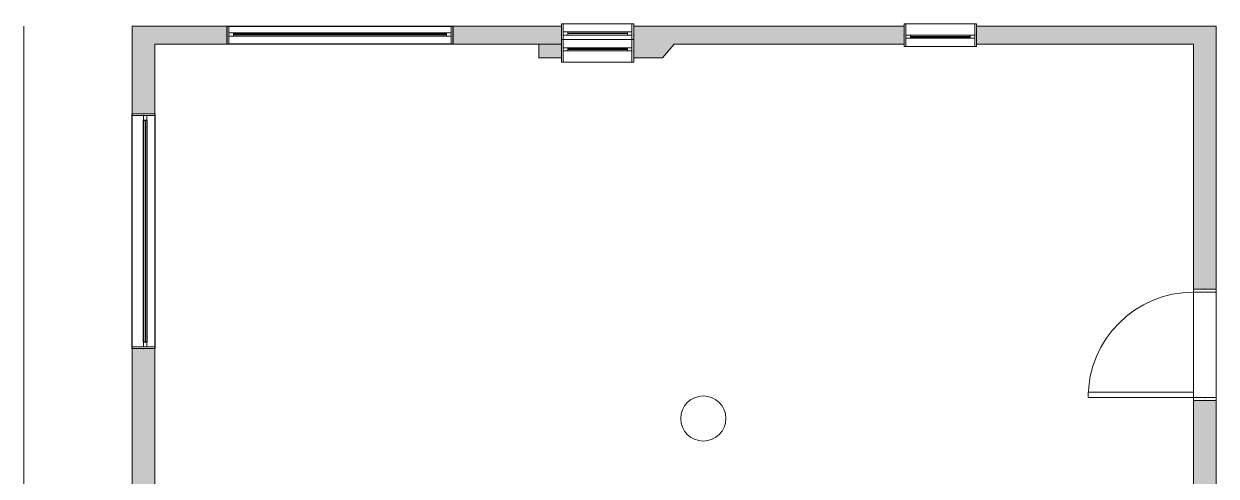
# Model space of a CAD drawing. Header units: metres. Extents: x 512 to 829, y -209 to 245.
# Drawn here: x 805.48 to 818.68, y -78.01 to -73 of the extents above; entities that cross this region are included whole.
import ezdxf

# ---------------------------------------------------------------- set-up
doc = ezdxf.new("R2010")
doc.units = ezdxf.units.M
doc.header["$LTSCALE"] = 0.508
doc.set_wipeout_variables(frame=1)
doc.header["$PDSIZE"] = -2
for name, color, linetype, lineweight in [('Hachura', 251, 'Continuous', 0), ('None', 7, 'Continuous', 5), ('NãoImprimir', 7, 'Continuous', 5), ('Peitoris', 2, 'Continuous', 5), ('Telhado-Princ', 7, 'Continuous', 5), ('TEXTO', 7, 'Continuous', 15)]:
    doc.layers.add(name, color=color, linetype=linetype, lineweight=lineweight)
doc.layers.add('TURNO A', color=20, linetype='Continuous')

# ---------------------------------------------------------------- blocks, each defined once
blk = doc.blocks.new('Grupo-1608')
at = {"color": 7, "linetype": 'Continuous', "lineweight": 5}
for points in [[(-0.4, 0.125), (-0.38095, 0.125), (-0.38095, -0.125), (-0.4, -0.125)], [(0.38095, 0.125), (0.4, 0.125), (0.4, -0.125), (0.38095, -0.125)]]:
    blk.add_wipeout(points, dxfattribs=at).dxf.layer = 'None'
at = {"layer": 'None', "color": 7, "linetype": 'Continuous', "lineweight": 5}
for points in [[(-0.4, 0.125), (-0.38095, 0.125), (-0.38095, -0.125), (-0.4, -0.125)], [(0.38095, 0.125), (0.4, 0.125), (0.4, -0.125), (0.38095, -0.125)]]:
    blk.add_lwpolyline(points, close=True, dxfattribs=at)
blk = doc.blocks.new('Grupo-1609')
at = {"layer": 'None', "color": 7}
blk.add_blockref('Grupo-1608', (0, 0), dxfattribs=at)
at = {"layer": 'None', "color": 7, "linetype": 'Continuous', "lineweight": 5}
for p, q in [((-0.4, 0.125), (-0.38095, 0.125)), ((-0.38095, 0.125), (-0.38095, -0.125)), ((0.4, 0.125), (0.38095, 0.125)), ((0.38095, 0.125), (0.38095, -0.125)), ((-0.4, -0.125), (-0.38095, -0.125)), ((0.4, -0.125), (0.38095, -0.125))]:
    blk.add_line(p, q, dxfattribs=at)
blk = doc.blocks.new('Grupo-1610')
at = {"layer": 'None', "color": 7, "linetype": 'Continuous', "lineweight": 5}
for p, q in [((-0.38095, 0.034925), (-0.38095, 0)), ((0.38095, 0.034925), (0.38095, 0))]:
    blk.add_line(p, q, dxfattribs=at)
blk = doc.blocks.new('Grupo-1611')
at = {"color": 7, "linetype": 'Continuous', "lineweight": 5}
for points in [[(-0.38095, 0.034925), (-0.33015, 0.034925), (-0.33015, 0), (-0.38095, 0)], [(0.33015, 0.034925), (0.38095, 0.034925), (0.38095, 0), (0.33015, 0)]]:
    blk.add_wipeout(points, dxfattribs=at).dxf.layer = 'None'
at = {"layer": 'None', "color": 7, "linetype": 'Continuous', "lineweight": 5}
for points in [[(-0.38095, 0.034925), (-0.33015, 0.034925), (-0.33015, 0), (-0.38095, 0)], [(0.33015, 0.034925), (0.38095, 0.034925), (0.38095, 0), (0.33015, 0)]]:
    blk.add_lwpolyline(points, close=True, dxfattribs=at)
blk = doc.blocks.new('Grupo-1612')
at = {"layer": 'None', "color": 7}
blk.add_blockref('Grupo-1610', (0, 0), dxfattribs=at)
at = {"color": 7, "linetype": 'Continuous', "lineweight": 5}
blk.add_wipeout([(-0.33015, 0.034925), (0.33015, 0.034925), (0.33015, 0), (-0.33015, 0)], dxfattribs=at).dxf.layer = 'None'
at = {"layer": 'None', "color": 7, "linetype": 'Continuous', "lineweight": 5}
blk.add_lwpolyline([(-0.33015, 0.034925), (0.33015, 0.034925), (0.33015, 0), (-0.33015, 0)], close=True, dxfattribs=at)
at = {"layer": 'None', "color": 7}
blk.add_blockref('Grupo-1611', (0, 0), dxfattribs=at)
at = {"layer": 'None', "color": 7, "linetype": 'Continuous', "lineweight": 5}
for p, q in [((-0.38095, 0.034925), (-0.33015, 0.034925)), ((-0.38095, 0), (-0.33015, 0)), ((-0.33015, 0.034925), (-0.33015, 0)), ((0.38095, 0.034925), (0.33015, 0.034925)), ((0.33015, 0.034925), (0.33015, 0)), ((0.38095, 0), (0.33015, 0))]:
    blk.add_line(p, q, dxfattribs=at)
blk = doc.blocks.new('Grupo-1613')
at = {"color": 7, "linetype": 'Continuous', "lineweight": 9}
blk.add_wipeout([(-0.33, 0.018), (0.33, 0.018), (0.33, 0.017), (-0.33, 0.017)], dxfattribs=at).dxf.layer = 'None'
blk = doc.blocks.new('Grupo-1614')
at = {"layer": 'None', "color": 7}
blk.add_blockref('Grupo-1613', (0, 0), dxfattribs=at)
at = {"layer": 'None', "color": 7, "linetype": 'Continuous', "lineweight": 25}
for p, q in [((-0.33, 0.018), (0.33, 0.018)), ((-0.33, 0.017), (0.33, 0.017))]:
    blk.add_line(p, q, dxfattribs=at)
blk = doc.blocks.new('Grupo-1615')
at = {"layer": 'None', "color": 7, "linetype": 'Continuous', "lineweight": 20}
for p, q in [((0.4, 0.125), (-0.4, 0.125)), ((0.4, -0.125), (-0.4, -0.125))]:
    blk.add_line(p, q, dxfattribs=at)
blk = doc.blocks.new('Window (2D)-147')
at = {"color": 7, "linetype": 'Continuous', "lineweight": 5}
blk.add_wipeout([(-0.4, 0.125), (0.4, 0.125), (0.4, -0.125), (-0.4, -0.125)], dxfattribs=at).dxf.layer = 'None'
at = {"layer": 'None', "color": 7}
blk.add_blockref('Grupo-1609', (0, 0), dxfattribs=at)
at = {"layer": 'None', "color": 7, "linetype": 'Continuous', "lineweight": 5}
for p, q in [((-0.4, 0.125), (0.4, 0.125)), ((-0.4, -0.125), (0.4, -0.125))]:
    blk.add_line(p, q, dxfattribs=at)
at = {"layer": 'NãoImprimir', "linetype": 'Continuous'}
for p in [(-0.4, 0), (0.4, 0)]:
    blk.add_point(p, dxfattribs=at)
at = {"layer": 'Peitoris'}
blk.add_blockref('Grupo-1612', (0, 0), dxfattribs=at)
blk.add_blockref('Grupo-1614', (0, 0), dxfattribs=at)
at = {"layer": 'Telhado-Princ'}
blk.add_blockref('Grupo-1615', (0, 0), dxfattribs=at)
blk = doc.blocks.new('Grupo-1616')
at = {"color": 7, "linetype": 'Continuous', "lineweight": 5}
for points in [[(-0.4, 0.125), (-0.38095, 0.125), (-0.38095, -0.125), (-0.4, -0.125)], [(0.38095, 0.125), (0.4, 0.125), (0.4, -0.125), (0.38095, -0.125)]]:
    blk.add_wipeout(points, dxfattribs=at).dxf.layer = 'None'
at = {"layer": 'None', "color": 7, "linetype": 'Continuous', "lineweight": 5}
for points in [[(-0.4, 0.125), (-0.38095, 0.125), (-0.38095, -0.125), (-0.4, -0.125)], [(0.38095, 0.125), (0.4, 0.125), (0.4, -0.125), (0.38095, -0.125)]]:
    blk.add_lwpolyline(points, close=True, dxfattribs=at)
blk = doc.blocks.new('Grupo-1617')
at = {"layer": 'None', "color": 7}
blk.add_blockref('Grupo-1616', (0, 0), dxfattribs=at)
at = {"layer": 'None', "color": 7, "linetype": 'Continuous', "lineweight": 5}
for p, q in [((-0.4, 0.125), (-0.38095, 0.125)), ((-0.38095, 0.125), (-0.38095, -0.125)), ((0.4, 0.125), (0.38095, 0.125)), ((0.38095, 0.125), (0.38095, -0.125)), ((-0.4, -0.125), (-0.38095, -0.125)), ((0.4, -0.125), (0.38095, -0.125))]:
    blk.add_line(p, q, dxfattribs=at)
blk = doc.blocks.new('Grupo-1618')
at = {"layer": 'None', "color": 7, "linetype": 'Continuous', "lineweight": 5}
for p, q in [((-0.38095, 0.034925), (-0.38095, 0)), ((0.38095, 0.034925), (0.38095, 0))]:
    blk.add_line(p, q, dxfattribs=at)
blk = doc.blocks.new('Grupo-1619')
at = {"color": 7, "linetype": 'Continuous', "lineweight": 5}
for points in [[(-0.38095, 0.034925), (-0.33015, 0.034925), (-0.33015, 0), (-0.38095, 0)], [(0.33015, 0.034925), (0.38095, 0.034925), (0.38095, 0), (0.33015, 0)]]:
    blk.add_wipeout(points, dxfattribs=at).dxf.layer = 'None'
at = {"layer": 'None', "color": 7, "linetype": 'Continuous', "lineweight": 5}
for points in [[(-0.38095, 0.034925), (-0.33015, 0.034925), (-0.33015, 0), (-0.38095, 0)], [(0.33015, 0.034925), (0.38095, 0.034925), (0.38095, 0), (0.33015, 0)]]:
    blk.add_lwpolyline(points, close=True, dxfattribs=at)
blk = doc.blocks.new('Grupo-1620')
at = {"layer": 'None', "color": 7}
blk.add_blockref('Grupo-1618', (0, 0), dxfattribs=at)
at = {"color": 7, "linetype": 'Continuous', "lineweight": 5}
blk.add_wipeout([(-0.33015, 0.034925), (0.33015, 0.034925), (0.33015, 0), (-0.33015, 0)], dxfattribs=at).dxf.layer = 'None'
at = {"layer": 'None', "color": 7, "linetype": 'Continuous', "lineweight": 5}
blk.add_lwpolyline([(-0.33015, 0.034925), (0.33015, 0.034925), (0.33015, 0), (-0.33015, 0)], close=True, dxfattribs=at)
at = {"layer": 'None', "color": 7}
blk.add_blockref('Grupo-1619', (0, 0), dxfattribs=at)
at = {"layer": 'None', "color": 7, "linetype": 'Continuous', "lineweight": 5}
for p, q in [((-0.38095, 0.034925), (-0.33015, 0.034925)), ((-0.38095, 0), (-0.33015, 0)), ((-0.33015, 0.034925), (-0.33015, 0)), ((0.38095, 0.034925), (0.33015, 0.034925)), ((0.33015, 0.034925), (0.33015, 0)), ((0.38095, 0), (0.33015, 0))]:
    blk.add_line(p, q, dxfattribs=at)
blk = doc.blocks.new('Grupo-1621')
at = {"color": 7, "linetype": 'Continuous', "lineweight": 9}
blk.add_wipeout([(-0.33, 0.018), (0.33, 0.018), (0.33, 0.017), (-0.33, 0.017)], dxfattribs=at).dxf.layer = 'None'
blk = doc.blocks.new('Grupo-1622')
at = {"layer": 'None', "color": 7}
blk.add_blockref('Grupo-1621', (0, 0), dxfattribs=at)
at = {"layer": 'None', "color": 7, "linetype": 'Continuous', "lineweight": 25}
for p, q in [((-0.33, 0.018), (0.33, 0.018)), ((-0.33, 0.017), (0.33, 0.017))]:
    blk.add_line(p, q, dxfattribs=at)
blk = doc.blocks.new('Grupo-1623')
at = {"layer": 'None', "color": 7, "linetype": 'Continuous', "lineweight": 20}
for p, q in [((0.4, 0.125), (-0.4, 0.125)), ((0.4, -0.125), (-0.4, -0.125))]:
    blk.add_line(p, q, dxfattribs=at)
blk = doc.blocks.new('Window (2D)-148')
at = {"color": 7, "linetype": 'Continuous', "lineweight": 5}
blk.add_wipeout([(-0.4, 0.125), (0.4, 0.125), (0.4, -0.125), (-0.4, -0.125)], dxfattribs=at).dxf.layer = 'None'
at = {"layer": 'None', "color": 7}
blk.add_blockref('Grupo-1617', (0, 0), dxfattribs=at)
at = {"layer": 'None', "color": 7, "linetype": 'Continuous', "lineweight": 5}
for p, q in [((-0.4, 0.125), (0.4, 0.125)), ((-0.4, -0.125), (0.4, -0.125))]:
    blk.add_line(p, q, dxfattribs=at)
at = {"layer": 'NãoImprimir', "linetype": 'Continuous'}
for p in [(-0.4, 0), (0.4, 0)]:
    blk.add_point(p, dxfattribs=at)
at = {"layer": 'Peitoris'}
blk.add_blockref('Grupo-1620', (0, 0), dxfattribs=at)
blk.add_blockref('Grupo-1622', (0, 0), dxfattribs=at)
at = {"layer": 'Telhado-Princ'}
blk.add_blockref('Grupo-1623', (0, 0), dxfattribs=at)
blk = doc.blocks.new('Grupo-1624')
at = {"color": 7, "linetype": 'Continuous', "lineweight": 5}
for points in [[(-0.4, 0.125), (-0.38095, 0.125), (-0.38095, -0.125), (-0.4, -0.125)], [(0.38095, 0.125), (0.4, 0.125), (0.4, -0.125), (0.38095, -0.125)]]:
    blk.add_wipeout(points, dxfattribs=at).dxf.layer = 'None'
at = {"layer": 'None', "color": 7, "linetype": 'Continuous', "lineweight": 5}
for points in [[(-0.4, 0.125), (-0.38095, 0.125), (-0.38095, -0.125), (-0.4, -0.125)], [(0.38095, 0.125), (0.4, 0.125), (0.4, -0.125), (0.38095, -0.125)]]:
    blk.add_lwpolyline(points, close=True, dxfattribs=at)
blk = doc.blocks.new('Grupo-1625')
at = {"layer": 'None', "color": 7}
blk.add_blockref('Grupo-1624', (0, 0), dxfattribs=at)
at = {"layer": 'None', "color": 7, "linetype": 'Continuous', "lineweight": 5}
for p, q in [((-0.4, 0.125), (-0.38095, 0.125)), ((-0.38095, 0.125), (-0.38095, -0.125)), ((0.4, 0.125), (0.38095, 0.125)), ((0.38095, 0.125), (0.38095, -0.125)), ((-0.4, -0.125), (-0.38095, -0.125)), ((0.4, -0.125), (0.38095, -0.125))]:
    blk.add_line(p, q, dxfattribs=at)
blk = doc.blocks.new('Grupo-1626')
at = {"layer": 'None', "color": 7, "linetype": 'Continuous', "lineweight": 5}
for p, q in [((-0.38095, 0.034925), (-0.38095, 0)), ((0.38095, 0.034925), (0.38095, 0))]:
    blk.add_line(p, q, dxfattribs=at)
blk = doc.blocks.new('Grupo-1627')
at = {"color": 7, "linetype": 'Continuous', "lineweight": 5}
for points in [[(-0.38095, 0.034925), (-0.33015, 0.034925), (-0.33015, 0), (-0.38095, 0)], [(0.33015, 0.034925), (0.38095, 0.034925), (0.38095, 0), (0.33015, 0)]]:
    blk.add_wipeout(points, dxfattribs=at).dxf.layer = 'None'
at = {"layer": 'None', "color": 7, "linetype": 'Continuous', "lineweight": 5}
for points in [[(-0.38095, 0.034925), (-0.33015, 0.034925), (-0.33015, 0), (-0.38095, 0)], [(0.33015, 0.034925), (0.38095, 0.034925), (0.38095, 0), (0.33015, 0)]]:
    blk.add_lwpolyline(points, close=True, dxfattribs=at)
blk = doc.blocks.new('Grupo-1628')
at = {"layer": 'None', "color": 7}
blk.add_blockref('Grupo-1626', (0, 0), dxfattribs=at)
at = {"color": 7, "linetype": 'Continuous', "lineweight": 5}
blk.add_wipeout([(-0.33015, 0.034925), (0.33015, 0.034925), (0.33015, 0), (-0.33015, 0)], dxfattribs=at).dxf.layer = 'None'
at = {"layer": 'None', "color": 7, "linetype": 'Continuous', "lineweight": 5}
blk.add_lwpolyline([(-0.33015, 0.034925), (0.33015, 0.034925), (0.33015, 0), (-0.33015, 0)], close=True, dxfattribs=at)
at = {"layer": 'None', "color": 7}
blk.add_blockref('Grupo-1627', (0, 0), dxfattribs=at)
at = {"layer": 'None', "color": 7, "linetype": 'Continuous', "lineweight": 5}
for p, q in [((-0.38095, 0.034925), (-0.33015, 0.034925)), ((-0.38095, 0), (-0.33015, 0)), ((-0.33015, 0.034925), (-0.33015, 0)), ((0.38095, 0.034925), (0.33015, 0.034925)), ((0.33015, 0.034925), (0.33015, 0)), ((0.38095, 0), (0.33015, 0))]:
    blk.add_line(p, q, dxfattribs=at)
blk = doc.blocks.new('Grupo-1629')
at = {"color": 7, "linetype": 'Continuous', "lineweight": 9}
blk.add_wipeout([(-0.33, 0.018), (0.33, 0.018), (0.33, 0.017), (-0.33, 0.017)], dxfattribs=at).dxf.layer = 'None'
blk = doc.blocks.new('Grupo-1630')
at = {"layer": 'None', "color": 7}
blk.add_blockref('Grupo-1629', (0, 0), dxfattribs=at)
at = {"layer": 'None', "color": 7, "linetype": 'Continuous', "lineweight": 25}
for p, q in [((-0.33, 0.018), (0.33, 0.018)), ((-0.33, 0.017), (0.33, 0.017))]:
    blk.add_line(p, q, dxfattribs=at)
blk = doc.blocks.new('Grupo-1631')
at = {"layer": 'None', "color": 7, "linetype": 'Continuous', "lineweight": 20}
for p, q in [((0.4, 0.125), (-0.4, 0.125)), ((0.4, -0.125), (-0.4, -0.125))]:
    blk.add_line(p, q, dxfattribs=at)
blk = doc.blocks.new('Window (2D)-149')
at = {"color": 7, "linetype": 'Continuous', "lineweight": 5}
blk.add_wipeout([(-0.4, 0.125), (0.4, 0.125), (0.4, -0.125), (-0.4, -0.125)], dxfattribs=at).dxf.layer = 'None'
at = {"layer": 'None', "color": 7}
blk.add_blockref('Grupo-1625', (0, 0), dxfattribs=at)
at = {"layer": 'None', "color": 7, "linetype": 'Continuous', "lineweight": 5}
for p, q in [((-0.4, 0.125), (0.4, 0.125)), ((-0.4, -0.125), (0.4, -0.125))]:
    blk.add_line(p, q, dxfattribs=at)
at = {"layer": 'NãoImprimir', "linetype": 'Continuous'}
for p in [(-0.4, 0), (0.4, 0)]:
    blk.add_point(p, dxfattribs=at)
at = {"layer": 'Peitoris'}
blk.add_blockref('Grupo-1628', (0, 0), dxfattribs=at)
blk.add_blockref('Grupo-1630', (0, 0), dxfattribs=at)
at = {"layer": 'Telhado-Princ'}
blk.add_blockref('Grupo-1631', (0, 0), dxfattribs=at)
blk = doc.blocks.new('Grupo-1484')
at = {"color": 7, "linetype": 'Continuous', "lineweight": 5}
blk.add_wipeout([(-0.35, 0.075), (-0.35, 0.775), (-0.315, 0.775), (-0.315, 0.075)], dxfattribs=at).dxf.layer = 'None'
at = {"layer": 'None', "color": 7, "linetype": 'Continuous', "lineweight": 5}
blk.add_lwpolyline([(-0.35, 0.075), (-0.35, 0.775), (-0.315, 0.775), (-0.315, 0.075)], close=True, dxfattribs=at)

msp = doc.modelspace()

# ---------------------------------------------------------------- linework, layer by layer
at = {"layer": 'Hachura', "color": 7, "linetype": 'Continuous', "lineweight": 18}
msp.add_line((811.4812, -73.2266), (810.2296, -73.2266), dxfattribs=at)
at = {"layer": 'Hachura', "color": 8, "linetype": 'Continuous', "lineweight": 0}
for points in [[(806.6796, -73.0266), (806.9296, -73.2266), (806.6796, -73.9993), (806.9296, -73.9993)], [(807.7296, -73.0266), (807.7296, -73.2266), (806.6796, -73.0266), (806.8796, -73.2266)], [(811.4812, -73.0266), (811.4812, -73.2266), (810.2296, -73.0266), (810.2296, -73.2266)], [(815.2754, -73.0266), (815.2754, -73.2266), (812.1812, -73.0266), (812.1812, -73.2266)], [(818.6796, -73.0266), (818.4796, -73.2266), (815.9754, -73.0266), (815.9754, -73.2266)], [(818.6796, -75.9344), (818.4296, -75.9344), (818.6796, -73.0262), (818.4296, -73.2262)], [(806.6796, -76.5993), (806.9296, -76.5993), (806.6796, -78.1493), (806.9296, -78.1493)], [(818.6796, -81.7239), (818.4296, -81.7239), (818.6796, -77.1744), (818.4296, -77.1744)]]:
    msp.add_solid(points, dxfattribs=at)
at = {"layer": 'None', "color": 7, "linetype": 'Continuous', "lineweight": 18}
for p, q in [((805.4796, -73.0266), (805.4796, -105.8992)), ((806.6796, -73.0266), (806.6796, -73.9993)), ((807.7296, -73.0266), (806.6796, -73.0266)), ((811.4812, -73.0266), (810.2296, -73.0266)), ((815.2754, -73.0266), (812.1812, -73.0266)), ((818.6796, -73.0266), (815.9754, -73.0266)), ((818.6796, -75.9344), (818.6796, -73.0262)), ((806.9296, -73.2266), (806.9296, -73.9993)), ((807.7296, -73.2266), (806.9296, -73.2266)), ((811.1812, -73.3766), (811.1812, -73.2266)), ((815.2754, -73.2266), (812.6789, -73.2266)), ((818.4296, -73.2266), (815.9754, -73.2266)), ((818.4296, -75.9344), (818.4296, -73.2266)), ((811.1812, -73.3766), (811.4812, -73.3766)), ((812.1812, -73.3766), (812.5493, -73.3766)), ((806.6796, -76.5993), (806.6796, -78.1493)), ((806.9296, -76.5993), (806.9296, -78.1493)), ((818.4296, -81.5243), (818.4296, -77.1744)), ((818.6796, -81.7239), (818.6796, -77.1744))]:
    msp.add_line(p, q, dxfattribs=at)
at = {"layer": 'None', "linetype": 'Continuous', "lineweight": 0}
msp.add_line((812.5493, -73.3766), (812.6789, -73.2266), dxfattribs=at)
at = {"layer": 'None', "color": 7, "linetype": 'Continuous', "lineweight": 5}
for p, q in [((818.4296, -75.9411), (818.6796, -75.9411)), ((818.6796, -77.1548), (818.6796, -75.9548)), ((818.4296, -77.1744), (818.6796, -77.1744))]:
    msp.add_line(p, q, dxfattribs=at)
at = {"layer": 'TURNO A'}
for p, q in [((807.7296, -73.2266), (807.7296, -73.0266)), ((807.7296, -73.0266), (810.2296, -73.0266)), ((810.2296, -73.0266), (810.2296, -73.2266)), ((810.2296, -73.2266), (807.7296, -73.2266)), ((806.6796, -76.5993), (806.6796, -73.9993)), ((806.6796, -73.9993), (806.9296, -73.9993)), ((806.9296, -73.9993), (806.9296, -76.5993)), ((806.9296, -76.5993), (806.6796, -76.5993))]:
    msp.add_line(p, q, dxfattribs=at)

# ---------------------------------------------------------------- wipeouts: each hides what was drawn before it
at = {"color": 7, "linetype": 'Continuous', "lineweight": 18}
msp.add_wipeout([(813.1784, -77.1974), (813.1948, -77.2156), (813.2094, -77.2353), (813.2221, -77.2563), (813.2325, -77.2785), (813.2408, -77.3016), (813.2468, -77.3254), (813.2504, -77.3497), (813.2516, -77.3742), (813.2504, -77.3987), (813.2468, -77.423), (813.2408, -77.4468), (813.2325, -77.4699), (813.2221, -77.492), (813.2094, -77.5131), (813.1948, -77.5328), (813.1784, -77.551), (813.1602, -77.5674), (813.1405, -77.5821), (813.1194, -77.5947), (813.0972, -77.6052), (813.0742, -77.6134), (813.0504, -77.6194), (813.0261, -77.623), (813.0016, -77.6242), (812.9771, -77.623), (812.9528, -77.6194), (812.929, -77.6134), (812.9059, -77.6052), (812.8837, -77.5947), (812.8627, -77.5821), (812.843, -77.5674), (812.8248, -77.551), (812.8083, -77.5328), (812.7937, -77.5131), (812.7811, -77.492), (812.7706, -77.4699), (812.7623, -77.4468), (812.7564, -77.423), (812.7528, -77.3987), (812.7516, -77.3742), (812.7528, -77.3497), (812.7564, -77.3254), (812.7623, -77.3016), (812.7706, -77.2785), (812.7811, -77.2563), (812.7937, -77.2353), (812.8083, -77.2156), (812.8248, -77.1974), (812.843, -77.1809), (812.8627, -77.1663), (812.8837, -77.1537), (812.9059, -77.1432), (812.929, -77.1349), (812.9528, -77.129), (812.9771, -77.1254), (813.0016, -77.1242), (813.0261, -77.1254), (813.0504, -77.129), (813.0742, -77.1349), (813.0972, -77.1432), (813.1194, -77.1537), (813.1405, -77.1663), (813.1602, -77.1809)], dxfattribs=at).dxf.layer = 'TEXTO'

# ---------------------------------------------------------------- next in the draw order: linework, layer by layer
at = {"layer": 'TEXTO', "color": 7, "linetype": 'Continuous', "lineweight": 18}
msp.add_circle((813.0016, -77.3742), 0.25, dxfattribs=at)

# ---------------------------------------------------------------- next in the draw order: block references
at = {"layer": 'None', "color": 7, "lineweight": 0, "xscale": -1}
msp.add_blockref('Window (2D)-148', (811.8312, -73.1266), dxfattribs=at)
at = {"layer": 'None', "color": 7, "lineweight": 0, "xscale": -1, "rotation": 180}
msp.add_blockref('Window (2D)-147', (815.6254, -73.1266), dxfattribs=at)

# ---------------------------------------------------------------- next in the draw order: wipeouts: each hides what was drawn before it
at = {"color": 7, "linetype": 'Continuous', "lineweight": 5}
for points in [[(807.7487, -73.2266), (807.7296, -73.2266), (807.7296, -73.0266), (807.7487, -73.0266)], [(810.2296, -73.2266), (810.2106, -73.2266), (810.2106, -73.0266), (810.2296, -73.0266)], [(806.9296, -73.9993), (806.9296, -74.0184), (806.6796, -74.0184), (806.6796, -73.9993)], [(818.4296, -75.9744), (818.4296, -75.9411), (818.6796, -75.9411), (818.6796, -75.9744)], [(806.9296, -76.5803), (806.9296, -76.5993), (806.6796, -76.5993), (806.6796, -76.5803)], [(818.4296, -77.1744), (818.4296, -77.1411), (818.6796, -77.1411), (818.6796, -77.1744)]]:
    msp.add_wipeout(points, dxfattribs=at).dxf.layer = 'None'

# ---------------------------------------------------------------- next in the draw order: linework, layer by layer
at = {"layer": 'Hachura', "color": 8, "linetype": 'Continuous', "lineweight": 0}
for points in [[(811.1812, -73.3766), (811.1812, -73.2266), (811.4812, -73.3766), (811.4812, -73.2266)], [(812.1812, -73.3766), (812.1812, -73.2266), (812.5493, -73.3766), (812.6792, -73.2266)]]:
    msp.add_solid(points, dxfattribs=at)
at = {"layer": 'None', "color": 7, "linetype": 'Continuous', "lineweight": 5}
for p, q in [((810.2296, -73.0266), (807.7296, -73.0266)), ((807.7296, -73.0266), (807.7487, -73.0266)), ((807.7487, -73.2266), (807.7487, -73.0266)), ((807.7487, -73.1365), (807.7487, -73.1016)), ((807.7995, -73.1365), (807.7995, -73.1016)), ((807.7995, -73.1016), (810.1598, -73.1016)), ((810.1598, -73.1016), (810.1598, -73.1365)), ((810.2296, -73.0266), (810.2106, -73.0266)), ((810.2106, -73.2266), (810.2106, -73.0266)), ((810.2106, -73.1365), (810.2106, -73.1016)), ((810.2296, -73.2266), (807.7296, -73.2266)), ((807.7296, -73.2266), (807.7487, -73.2266)), ((810.1598, -73.1365), (807.7995, -73.1365)), ((810.2296, -73.2266), (810.2106, -73.2266)), ((806.6796, -73.9993), (806.6796, -76.5993)), ((806.6796, -73.9993), (806.6796, -74.0184)), ((806.9296, -74.0184), (806.6796, -74.0184)), ((806.8395, -74.0184), (806.8046, -74.0184)), ((806.9296, -73.9993), (806.9296, -76.5993)), ((806.9296, -73.9993), (806.9296, -74.0184)), ((806.8046, -76.5295), (806.8046, -74.0692)), ((806.8046, -74.0692), (806.8395, -74.0692)), ((806.8395, -74.0692), (806.8395, -76.5295)), ((818.4296, -75.9411), (818.4296, -75.9744)), ((818.4296, -75.9744), (818.6796, -75.9744)), ((818.6796, -75.9411), (818.6796, -75.9744)), ((818.6796, -75.9411), (818.6796, -77.1744)), ((806.8395, -76.5295), (806.8046, -76.5295)), ((806.6796, -76.5993), (806.6796, -76.5803)), ((806.9296, -76.5803), (806.6796, -76.5803)), ((806.8395, -76.5803), (806.8046, -76.5803)), ((806.9296, -76.5993), (806.9296, -76.5803)), ((818.4296, -77.1744), (818.4296, -77.1411)), ((818.4296, -77.1411), (818.6796, -77.1411)), ((818.6796, -77.1744), (818.6796, -77.1411))]:
    msp.add_line(p, q, dxfattribs=at)
at = {"layer": 'None', "color": 7, "linetype": 'Continuous', "lineweight": 20}
for p, q in [((807.7296, -73.0266), (810.2296, -73.0266)), ((807.7296, -73.2266), (810.2296, -73.2266)), ((806.6796, -76.5993), (806.6796, -73.9993)), ((806.9296, -76.5993), (806.9296, -73.9993))]:
    msp.add_line(p, q, dxfattribs=at)
at = {"layer": 'None', "linetype": 'Continuous', "lineweight": 0}
msp.add_line((811.1812, -73.2266), (810.2296, -73.2266), dxfattribs=at)
at = {"layer": 'None', "color": 7, "linetype": 'Continuous', "lineweight": 5}
for points in [[(807.7487, -73.2266), (807.7296, -73.2266), (807.7296, -73.0266), (807.7487, -73.0266)], [(810.2296, -73.2266), (810.2106, -73.2266), (810.2106, -73.0266), (810.2296, -73.0266)], [(806.9296, -73.9993), (806.9296, -74.0184), (806.6796, -74.0184), (806.6796, -73.9993)], [(818.4296, -75.9744), (818.4296, -75.9411), (818.6796, -75.9411), (818.6796, -75.9744)], [(806.9296, -76.5803), (806.9296, -76.5993), (806.6796, -76.5993), (806.6796, -76.5803)], [(818.4296, -77.1744), (818.4296, -77.1411), (818.6796, -77.1411), (818.6796, -77.1744)]]:
    msp.add_lwpolyline(points, close=True, dxfattribs=at)
msp.add_arc((818.4296, -77.1411), 1.1667, 90, 180, dxfattribs=at)
at = {"layer": 'NãoImprimir', "linetype": 'Continuous'}
for p in [(807.7296, -73.1016), (810.2296, -73.1016), (806.8046, -73.9993), (806.8046, -76.5993)]:
    msp.add_point(p, dxfattribs=at)
at = {"layer": 'NãoImprimir', "color": 7, "linetype": 'Continuous', "lineweight": 5}
for p in [(818.5546, -75.9411), (818.5546, -77.1744)]:
    msp.add_point(p, dxfattribs=at)
at = {"layer": 'TURNO A'}
for p, q in [((807.7995, -73.1365), (807.7995, -73.1016)), ((807.7995, -73.1016), (810.1598, -73.1016)), ((810.1598, -73.1016), (810.1598, -73.1365)), ((810.1598, -73.1365), (807.7995, -73.1365)), ((806.8046, -76.5295), (806.8046, -74.0692)), ((806.8046, -74.0692), (806.8395, -74.0692)), ((806.8395, -74.0692), (806.8395, -76.5295)), ((806.8395, -76.5295), (806.8046, -76.5295))]:
    msp.add_line(p, q, dxfattribs=at)

# ---------------------------------------------------------------- next in the draw order: block references
at = {"layer": 'None', "color": 7, "lineweight": 0, "xscale": -1}
msp.add_blockref('Window (2D)-149', (811.8312, -73.3016), dxfattribs=at)
at = {"layer": 'None', "color": 7, "xscale": 1.666666666664393, "yscale": 1.666666666664393, "zscale": 1.666666666664393, "rotation": 90.00000000000001}
msp.add_blockref('Grupo-1484', (818.5546, -76.5578), dxfattribs=at)

# ---------------------------------------------------------------- next in the draw order: wipeouts: each hides what was drawn before it
at = {"color": 7, "linetype": 'Continuous', "lineweight": 5}
for points in [[(807.7995, -73.1365), (807.7487, -73.1365), (807.7487, -73.1016), (807.7995, -73.1016)], [(810.2106, -73.1365), (810.1598, -73.1365), (810.1598, -73.1016), (810.2106, -73.1016)], [(806.8395, -74.0184), (806.8395, -74.0692), (806.8046, -74.0692), (806.8046, -74.0184)], [(806.8395, -76.5295), (806.8395, -76.5803), (806.8046, -76.5803), (806.8046, -76.5295)]]:
    msp.add_wipeout(points, dxfattribs=at).dxf.layer = 'None'

# ---------------------------------------------------------------- next in the draw order: linework, layer by layer
at = {"layer": 'None', "color": 7, "linetype": 'Continuous', "lineweight": 5}
for p, q in [((807.7487, -73.1016), (807.7995, -73.1016)), ((807.7995, -73.1365), (807.7995, -73.1016)), ((810.2106, -73.1016), (810.1598, -73.1016)), ((810.1598, -73.1365), (810.1598, -73.1016)), ((807.7487, -73.1365), (807.7995, -73.1365)), ((810.2106, -73.1365), (810.1598, -73.1365)), ((806.8046, -74.0184), (806.8046, -74.0692)), ((806.8395, -74.0184), (806.8395, -74.0692)), ((806.8395, -74.0692), (806.8046, -74.0692)), ((818.4296, -75.9411), (818.4296, -77.1744)), ((806.8046, -76.5803), (806.8046, -76.5295)), ((806.8395, -76.5295), (806.8046, -76.5295)), ((806.8395, -76.5803), (806.8395, -76.5295)), ((818.4296, -77.0828), (817.2629, -77.0828)), ((817.2629, -77.1411), (817.2629, -77.0828)), ((818.4296, -77.1411), (818.4296, -77.0828)), ((818.4296, -77.1411), (817.2629, -77.1411))]:
    msp.add_line(p, q, dxfattribs=at)
for points in [[(807.7995, -73.1365), (807.7487, -73.1365), (807.7487, -73.1016), (807.7995, -73.1016)], [(810.2106, -73.1365), (810.1598, -73.1365), (810.1598, -73.1016), (810.2106, -73.1016)], [(806.8395, -74.0184), (806.8395, -74.0692), (806.8046, -74.0692), (806.8046, -74.0184)], [(806.8395, -76.5295), (806.8395, -76.5803), (806.8046, -76.5803), (806.8046, -76.5295)]]:
    msp.add_lwpolyline(points, close=True, dxfattribs=at)

# ---------------------------------------------------------------- next in the draw order: wipeouts: each hides what was drawn before it
at = {"color": 7, "linetype": 'Continuous', "lineweight": 9}
for points in [[(810.1598, -73.1197), (807.7995, -73.1197), (807.7995, -73.1184), (810.1598, -73.1184)], [(806.8227, -74.0692), (806.8227, -76.5295), (806.8214, -76.5295), (806.8214, -74.0692)]]:
    msp.add_wipeout(points, dxfattribs=at).dxf.layer = 'None'

# ---------------------------------------------------------------- next in the draw order: linework, layer by layer
at = {"layer": 'None', "color": 7, "linetype": 'Continuous', "lineweight": 25}
for p, q in [((810.1598, -73.1184), (807.7995, -73.1184)), ((810.1598, -73.1197), (807.7995, -73.1197)), ((806.8214, -74.0692), (806.8214, -76.5295)), ((806.8227, -74.0692), (806.8227, -76.5295))]:
    msp.add_line(p, q, dxfattribs=at)

doc.saveas('drawing.dxf')
